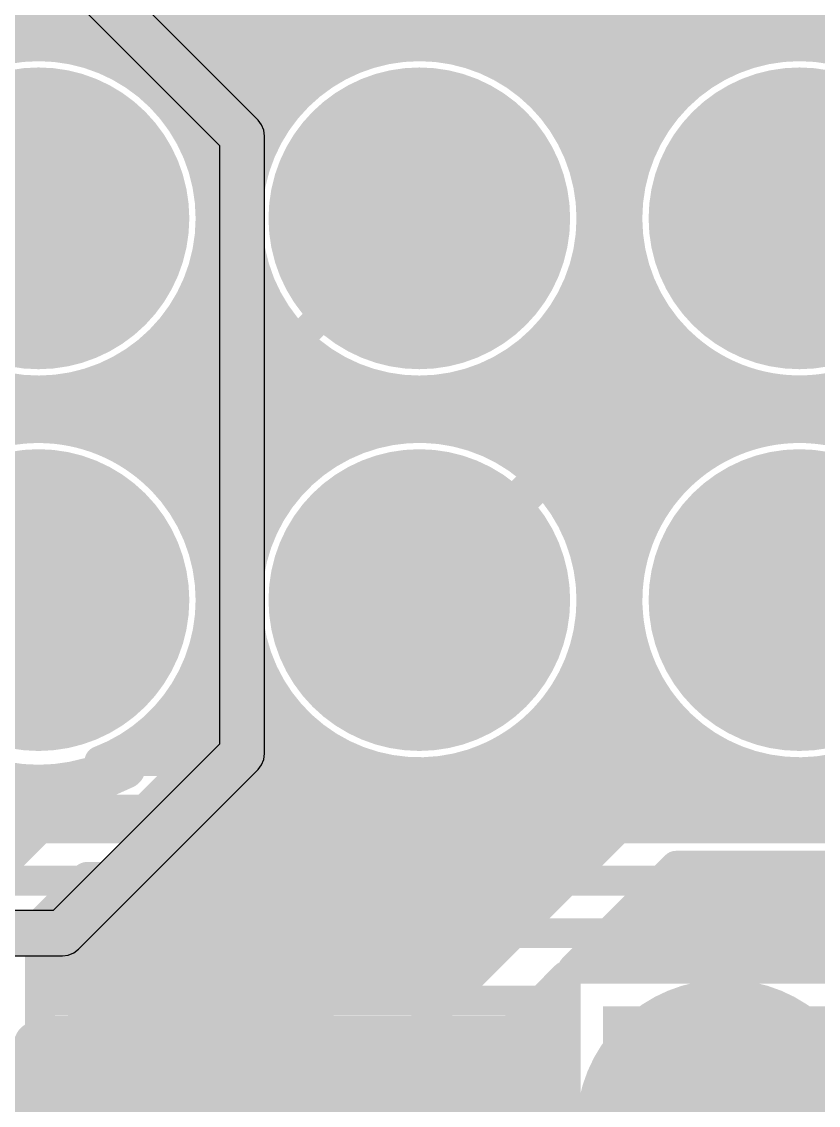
# Model space of a CAD drawing. Header units: millimetres. Extents: x 0.11 to 5.67, y 0.55 to 4.24.
# Drawn here: x 2.7757 to 2.9853, y 2.7903 to 3.0754 of the extents above; entities that cross this region are included whole.
import ezdxf

# ---------------------------------------------------------------- set-up
doc = ezdxf.new("R2010")
doc.units = ezdxf.units.MM
doc.header["$MEASUREMENT"] = 0
for name, color, linetype in [('BottomLayer', 5, 'Continuous'), ('BottomSolder', 6, 'Continuous'), ('InternalPlane1', 76, 'Continuous'), ('InternalPlane2', 16, 'Continuous'), ('MultiLayer', 9, 'Continuous'), ('PadHoleLayer', 156, 'Continuous'), ('TopLayer', 1, 'Continuous'), ('TopOverlay', 2, 'Continuous'), ('TopSolder', 216, 'Continuous')]:
    doc.layers.add(name, color=color, linetype=linetype)

# ---------------------------------------------------------------- blocks, each defined once
blk = doc.blocks.new('NANOPINEO_CORE_1')
at = {"layer": 'BottomLayer', "const_width": 0.0315}
for points in [[(0.17126, -0.58169, 1), (0.20276, -0.58169, 1)], [(0.27126, -0.58169, 1), (0.30276, -0.58169, 1)], [(0.37146, -0.58169, 1), (0.40295, -0.58169, 1)], [(0.17126, -0.68209, 1), (0.20276, -0.68209, 1)], [(0.27126, -0.68209, 1), (0.30276, -0.68209, 1)], [(0.37146, -0.68209, 1), (0.40295, -0.68209, 1)]]:
    blk.add_lwpolyline(points, format="xyb", close=True, dxfattribs=at)
at = {"layer": 'BottomSolder', "const_width": 0.03346}
for points in [[(0.17028, -0.58169, 1), (0.20374, -0.58169, 1)], [(0.27028, -0.58169, 1), (0.30374, -0.58169, 1)], [(0.37047, -0.58169, 1), (0.40394, -0.58169, 1)], [(0.17028, -0.68209, 1), (0.20374, -0.68209, 1)], [(0.27028, -0.68209, 1), (0.30374, -0.68209, 1)], [(0.37047, -0.68209, 1), (0.40394, -0.68209, 1)]]:
    blk.add_lwpolyline(points, format="xyb", close=True, dxfattribs=at)
at = {"layer": 'InternalPlane1', "const_width": 0.03968}
for points in [[(0.16717, -0.58169, 1), (0.20685, -0.58169, 1)], [(0.26717, -0.58169, 1), (0.30685, -0.58169, 1)], [(0.36736, -0.58169, 1), (0.40705, -0.58169, 1)], [(0.16717, -0.68209, 1), (0.20685, -0.68209, 1)], [(0.26717, -0.68209, 1), (0.30685, -0.68209, 1)], [(0.36736, -0.68209, 1), (0.40705, -0.68209, 1)]]:
    blk.add_lwpolyline(points, format="xyb", close=True, dxfattribs=at)
at = {"layer": 'InternalPlane2', "const_width": 0.01181}
for points in [[(0.36486, -0.53784, -0.240079), (0.40955, -0.53784)], [(0.34336, -0.60403, -0.240079), (0.34336, -0.55935)], [(0.40955, -0.62554, -0.240079), (0.36486, -0.62554)]]:
    blk.add_lwpolyline(points, format="xyb", dxfattribs=at)
at = {"layer": 'InternalPlane2'}
for points, const_width in [([(0.36191, -0.53784, 1), (0.36782, -0.53784, 1)], 0.00591), ([(0.16717, -0.58169, 1), (0.20685, -0.58169, 1)], 0.03968), ([(0.26717, -0.58169, 1), (0.30685, -0.58169, 1)], 0.03968), ([(0.3404, -0.55935, 1), (0.34631, -0.55935, 1)], 0.00591), ([(0.3404, -0.60403, 1), (0.34631, -0.60403, 1)], 0.00591), ([(0.36191, -0.62554, 1), (0.36782, -0.62554, 1)], 0.00591), ([(0.16717, -0.68209, 1), (0.20685, -0.68209, 1)], 0.03968), ([(0.26717, -0.68209, 1), (0.30685, -0.68209, 1)], 0.03968), ([(0.36736, -0.68209, 1), (0.40705, -0.68209, 1)], 0.03968)]:
    blk.add_lwpolyline(points, format="xyb", close=True, dxfattribs=dict(at, const_width=const_width))
at = {"layer": 'MultiLayer', "const_width": 0.0315}
for points in [[(0.17126, -0.58169, 1), (0.20276, -0.58169, 1)], [(0.27126, -0.58169, 1), (0.30276, -0.58169, 1)], [(0.37146, -0.58169, 1), (0.40295, -0.58169, 1)], [(0.17126, -0.68209, 1), (0.20276, -0.68209, 1)], [(0.27126, -0.68209, 1), (0.30276, -0.68209, 1)], [(0.37146, -0.68209, 1), (0.40295, -0.68209, 1)]]:
    blk.add_lwpolyline(points, format="xyb", close=True, dxfattribs=at)
at = {"layer": 'PadHoleLayer', "const_width": 0.01969}
for points in [[(0.17717, -0.58169, 1), (0.19685, -0.58169, 1)], [(0.27717, -0.58169, 1), (0.29685, -0.58169, 1)], [(0.37736, -0.58169, 1), (0.39705, -0.58169, 1)], [(0.17717, -0.68209, 1), (0.19685, -0.68209, 1)], [(0.27717, -0.68209, 1), (0.29685, -0.68209, 1)], [(0.37736, -0.68209, 1), (0.39705, -0.68209, 1)]]:
    blk.add_lwpolyline(points, format="xyb", close=True, dxfattribs=at)
at = {"layer": 'TopLayer', "const_width": 0.0315}
for points in [[(0.17126, -0.58169, 1), (0.20276, -0.58169, 1)], [(0.27126, -0.58169, 1), (0.30276, -0.58169, 1)], [(0.37146, -0.58169, 1), (0.40295, -0.58169, 1)], [(0.17126, -0.68209, 1), (0.20276, -0.68209, 1)], [(0.27126, -0.68209, 1), (0.30276, -0.68209, 1)], [(0.37146, -0.68209, 1), (0.40295, -0.68209, 1)]]:
    blk.add_lwpolyline(points, format="xyb", close=True, dxfattribs=at)
at = {"layer": 'TopOverlay', "const_width": 0.00787}
for points in [[(0.51181, -0.52559), (-0.43799, -0.52559)], [(0.77854, -0.7372), (-0.69882, -0.7372)]]:
    blk.add_lwpolyline(points, dxfattribs=at)
at = {"layer": 'TopSolder', "const_width": 0.03346}
for points in [[(0.17028, -0.58169, 1), (0.20374, -0.58169, 1)], [(0.27028, -0.58169, 1), (0.30374, -0.58169, 1)], [(0.37047, -0.58169, 1), (0.40394, -0.58169, 1)], [(0.17028, -0.68209, 1), (0.20374, -0.68209, 1)], [(0.27028, -0.68209, 1), (0.30374, -0.68209, 1)], [(0.37047, -0.68209, 1), (0.40394, -0.68209, 1)]]:
    blk.add_lwpolyline(points, format="xyb", close=True, dxfattribs=at)
blk = doc.blocks.new('CC8X11_5_L_229')
at = {"layer": 'BottomLayer', "const_width": 0.03}
blk.add_lwpolyline([(0.1228, 0, 1), (0.1528, 0, 1)], format="xyb", close=True, dxfattribs=at)
at = {"layer": 'BottomLayer'}
blk.add_solid([(-0.03, -0.03), (0.03, -0.03), (-0.03, 0.03), (0.03, 0.03)], dxfattribs=at)
at = {"layer": 'BottomSolder', "const_width": 0.03197}
blk.add_lwpolyline([(0.12181, 0, 1), (0.15378, 0, 1)], format="xyb", close=True, dxfattribs=at)
at = {"layer": 'BottomSolder'}
blk.add_solid([(-0.03197, -0.03197), (0.03197, -0.03197), (-0.03197, 0.03197), (0.03197, 0.03197)], dxfattribs=at)
at = {"layer": 'InternalPlane1'}
for points, const_width in [([(-0.0195, 0, 1), (0.0195, 0, 1)], 0.039), ([(0.0916, -0.02203, 1), (0.09751, -0.02203, 1)], 0.00591), ([(0.17808, -0.02203, 1), (0.18399, -0.02203, 1)], 0.00591), ([(0.11281, -0.04324, 1), (0.11872, -0.04324, 1)], 0.00591), ([(0.15687, -0.04324, 1), (0.16278, -0.04324, 1)], 0.00591)]:
    blk.add_lwpolyline(points, format="xyb", close=True, dxfattribs=dict(at, const_width=const_width))
at = {"layer": 'InternalPlane1', "const_width": 0.01181}
for points in [[(0.09456, -0.02203, -0.240079), (0.09456, 0.02203)], [(0.18103, 0.02203, -0.240079), (0.18103, -0.02203)], [(0.15983, -0.04324, -0.240079), (0.11576, -0.04324)]]:
    blk.add_lwpolyline(points, format="xyb", dxfattribs=at)
at = {"layer": 'InternalPlane2', "const_width": 0.039}
for points in [[(-0.0195, 0, 1), (0.0195, 0, 1)], [(0.1183, 0, 1), (0.1573, 0, 1)]]:
    blk.add_lwpolyline(points, format="xyb", close=True, dxfattribs=at)
at = {"layer": 'MultiLayer', "const_width": 0.03}
blk.add_lwpolyline([(0.1228, 0, 1), (0.1528, 0, 1)], format="xyb", close=True, dxfattribs=at)
at = {"layer": 'MultiLayer'}
blk.add_solid([(-0.03, -0.03), (0.03, -0.03), (-0.03, 0.03), (0.03, 0.03)], dxfattribs=at)
at = {"layer": 'PadHoleLayer', "const_width": 0.019}
for points in [[(-0.0095, 0, 1), (0.0095, 0, 1)], [(0.1283, 0, 1), (0.1473, 0, 1)]]:
    blk.add_lwpolyline(points, format="xyb", close=True, dxfattribs=at)
at = {"layer": 'TopLayer', "const_width": 0.03}
blk.add_lwpolyline([(0.1228, 0, 1), (0.1528, 0, 1)], format="xyb", close=True, dxfattribs=at)
at = {"layer": 'TopLayer'}
blk.add_solid([(-0.03, -0.03), (0.03, -0.03), (-0.03, 0.03), (0.03, 0.03)], dxfattribs=at)
at = {"layer": 'TopSolder', "const_width": 0.03197}
blk.add_lwpolyline([(0.12181, 0, 1), (0.15378, 0, 1)], format="xyb", close=True, dxfattribs=at)
at = {"layer": 'TopSolder'}
blk.add_solid([(-0.03197, -0.03197), (0.03197, -0.03197), (-0.03197, 0.03197), (0.03197, 0.03197)], dxfattribs=at)

msp = doc.modelspace()

# ---------------------------------------------------------------- linework, layer by layer
at = {"layer": 'BottomLayer', "const_width": 0.00787}
for points in [[(2.50984, 3.07775), (4.4252, 3.07775)], [(2.50984, 3.06987), (4.4252, 3.06987)], [(2.80414, 3.062), (2.85629, 3.062)], [(2.90434, 3.062), (2.95629, 3.062)], [(2.81358, 3.05413), (2.84686, 3.05413)], [(2.91377, 3.05413), (2.94686, 3.05413)], [(2.81933, 3.04625), (2.8411, 3.04625)], [(2.91953, 3.04625), (2.9411, 3.04625)], [(2.82292, 3.03838), (2.83751, 3.03838)], [(2.92312, 3.03838), (2.93751, 3.03838)], [(2.82487, 3.0305), (2.83557, 3.0305)], [(2.92506, 3.0305), (2.93557, 3.0305)], [(2.82538, 3.02263), (2.83505, 3.02263)], [(2.92558, 3.02263), (2.93505, 3.02263)], [(2.82452, 3.01476), (2.83592, 3.01476)], [(2.92471, 3.01476), (2.93592, 3.01476)], [(2.82219, 3.00688), (2.83825, 3.00688)], [(2.92238, 3.00688), (2.93825, 3.00688)], [(2.81812, 2.99901), (2.84231, 2.99901)], [(2.91832, 2.99901), (2.94231, 2.99901)], [(2.81165, 2.99113), (2.84878, 2.99113)], [(2.91185, 2.99113), (2.94878, 2.99113)], [(2.80063, 2.98326), (2.8598, 2.98326)], [(2.90083, 2.98326), (2.9598, 2.98326)], [(2.58549, 2.97539), (4.60236, 2.97539)], [(2.78954, 2.96751), (2.87089, 2.96751)], [(2.88974, 2.96751), (2.97089, 2.96751)], [(2.80703, 2.95964), (2.8534, 2.95964)], [(2.90723, 2.95964), (2.9534, 2.95964)], [(2.81527, 2.95176), (2.84516, 2.95176)], [(2.91547, 2.95176), (2.94516, 2.95176)], [(2.8204, 2.94389), (2.84003, 2.94389)], [(2.9206, 2.94389), (2.94003, 2.94389)], [(2.82355, 2.93602), (2.83688, 2.93602)], [(2.92375, 2.93602), (2.93688, 2.93602)], [(2.82513, 2.92814), (2.83531, 2.92814)], [(2.92532, 2.92814), (2.93531, 2.92814)], [(2.8253, 2.92027), (2.83514, 2.92027)], [(2.92549, 2.92027), (2.93514, 2.92027)], [(2.82408, 2.91239), (2.83635, 2.91239)], [(2.92428, 2.91239), (2.93635, 2.91239)], [(2.82135, 2.90452), (2.83909, 2.90452)], [(2.92154, 2.90452), (2.93909, 2.90452)], [(2.81677, 2.89665), (2.84366, 2.89665)], [(2.91697, 2.89665), (2.94366, 2.89665)], [(2.80949, 2.88877), (2.85094, 2.88877)], [(2.90969, 2.88877), (2.95094, 2.88877)], [(2.7962, 2.88091), (2.86423, 2.88091)], [(2.8964, 2.88091), (2.96423, 2.88091)], [(2.67263, 2.86319), (3.70276, 2.86319)], [(2.66693, 2.84941), (3.65846, 2.84941)], [(2.66122, 2.83563), (3.61909, 2.83563)], [(2.8479, 2.81791), (2.91685, 2.81791)], [(2.84791, 2.81791), (2.91685, 2.81791)], [(2.91685, 2.75591), (2.91685, 2.81791)], [(2.8559, 2.81003), (2.91685, 2.81003)], [(2.86071, 2.80216), (2.91685, 2.80216)], [(2.86347, 2.79428), (2.91685, 2.79428)], [(2.8646, 2.78641), (2.91685, 2.78641)]]:
    msp.add_lwpolyline(points, dxfattribs=at)
at = {"layer": 'BottomLayer'}
for points, const_width in [([(2.82539, 3.02362, 1), (2.73484, 3.02362, 1)], 0.00787), ([(2.92559, 3.02362, 1), (2.83504, 3.02362, 1)], 0.00787), ([(3.02559, 3.02362, 1), (2.93504, 3.02362, 1)], 0.00787), ([(2.80217, 3.062, 1), (2.80611, 3.062, 1)], 0.00394), ([(2.85433, 3.062, 1), (2.85826, 3.062, 1)], 0.00394), ([(2.90237, 3.062, 1), (2.9063, 3.062, 1)], 0.00394), ([(2.95433, 3.062, 1), (2.95826, 3.062, 1)], 0.00394), ([(2.81161, 3.05413, 1), (2.81554, 3.05413, 1)], 0.00394), ([(2.84489, 3.05413, 1), (2.84883, 3.05413, 1)], 0.00394), ([(2.9118, 3.05413, 1), (2.91574, 3.05413, 1)], 0.00394), ([(2.94489, 3.05413, 1), (2.94883, 3.05413, 1)], 0.00394), ([(2.81736, 3.04625, 1), (2.8213, 3.04625, 1)], 0.00394), ([(2.83913, 3.04625, 1), (2.84307, 3.04625, 1)], 0.00394), ([(2.91756, 3.04625, 1), (2.9215, 3.04625, 1)], 0.00394), ([(2.93913, 3.04625, 1), (2.94307, 3.04625, 1)], 0.00394), ([(2.82095, 3.03838, 1), (2.82489, 3.03838, 1)], 0.00394), ([(2.83554, 3.03838, 1), (2.83948, 3.03838, 1)], 0.00394), ([(2.92115, 3.03838, 1), (2.92509, 3.03838, 1)], 0.00394), ([(2.93554, 3.03838, 1), (2.93948, 3.03838, 1)], 0.00394), ([(2.8229, 3.0305, 1), (2.82684, 3.0305, 1)], 0.00394), ([(2.8336, 3.0305, 1), (2.83753, 3.0305, 1)], 0.00394), ([(2.9231, 3.0305, 1), (2.92703, 3.0305, 1)], 0.00394), ([(2.9336, 3.0305, 1), (2.93753, 3.0305, 1)], 0.00394), ([(2.82343, 3.02362, 1), (2.82736, 3.02362, 1)], 0.00394), ([(2.83307, 3.02362, 1), (2.83701, 3.02362, 1)], 0.00394), ([(2.92362, 3.02362, 1), (2.92756, 3.02362, 1)], 0.00394), ([(2.93307, 3.02362, 1), (2.93701, 3.02362, 1)], 0.00394), ([(2.82341, 3.02263, 1), (2.82735, 3.02263, 1)], 0.00394), ([(2.83308, 3.02263, 1), (2.83702, 3.02263, 1)], 0.00394), ([(2.92361, 3.02263, 1), (2.92755, 3.02263, 1)], 0.00394), ([(2.93308, 3.02263, 1), (2.93702, 3.02263, 1)], 0.00394), ([(2.82255, 3.01476, 1), (2.82649, 3.01476, 1)], 0.00394), ([(2.83395, 3.01476, 1), (2.83788, 3.01476, 1)], 0.00394), ([(2.92275, 3.01476, 1), (2.92668, 3.01476, 1)], 0.00394), ([(2.93395, 3.01476, 1), (2.93788, 3.01476, 1)], 0.00394), ([(2.82022, 3.00688, 1), (2.82415, 3.00688, 1)], 0.00394), ([(2.83628, 3.00688, 1), (2.84022, 3.00688, 1)], 0.00394), ([(2.92041, 3.00688, 1), (2.92435, 3.00688, 1)], 0.00394), ([(2.93628, 3.00688, 1), (2.94022, 3.00688, 1)], 0.00394), ([(2.81615, 2.99901, 1), (2.82009, 2.99901, 1)], 0.00394), ([(2.84035, 2.99901, 1), (2.84428, 2.99901, 1)], 0.00394), ([(2.91635, 2.99901, 1), (2.92028, 2.99901, 1)], 0.00394), ([(2.94035, 2.99901, 1), (2.94428, 2.99901, 1)], 0.00394), ([(2.80968, 2.99113, 1), (2.81362, 2.99113, 1)], 0.00394), ([(2.84681, 2.99113, 1), (2.85075, 2.99113, 1)], 0.00394), ([(2.90988, 2.99113, 1), (2.91382, 2.99113, 1)], 0.00394), ([(2.94681, 2.99113, 1), (2.95075, 2.99113, 1)], 0.00394), ([(2.79866, 2.98326, 1), (2.8026, 2.98326, 1)], 0.00394), ([(2.85783, 2.98326, 1), (2.86177, 2.98326, 1)], 0.00394), ([(2.89886, 2.98326, 1), (2.9028, 2.98326, 1)], 0.00394), ([(2.95783, 2.98326, 1), (2.96177, 2.98326, 1)], 0.00394), ([(2.78757, 2.96751, 1), (2.79151, 2.96751, 1)], 0.00394), ([(2.86892, 2.96751, 1), (2.87286, 2.96751, 1)], 0.00394), ([(2.88777, 2.96751, 1), (2.89171, 2.96751, 1)], 0.00394), ([(2.96892, 2.96751, 1), (2.97286, 2.96751, 1)], 0.00394), ([(2.80506, 2.95964, 1), (2.809, 2.95964, 1)], 0.00394), ([(2.85144, 2.95964, 1), (2.85537, 2.95964, 1)], 0.00394), ([(2.90526, 2.95964, 1), (2.90919, 2.95964, 1)], 0.00394), ([(2.95144, 2.95964, 1), (2.95537, 2.95964, 1)], 0.00394), ([(2.8133, 2.95176, 1), (2.81724, 2.95176, 1)], 0.00394), ([(2.8432, 2.95176, 1), (2.84713, 2.95176, 1)], 0.00394), ([(2.9135, 2.95176, 1), (2.91743, 2.95176, 1)], 0.00394), ([(2.9432, 2.95176, 1), (2.94713, 2.95176, 1)], 0.00394), ([(2.81844, 2.94389, 1), (2.82237, 2.94389, 1)], 0.00394), ([(2.83806, 2.94389, 1), (2.842, 2.94389, 1)], 0.00394), ([(2.91863, 2.94389, 1), (2.92257, 2.94389, 1)], 0.00394), ([(2.93806, 2.94389, 1), (2.942, 2.94389, 1)], 0.00394), ([(2.82158, 2.93602, 1), (2.82552, 2.93602, 1)], 0.00394), ([(2.83491, 2.93602, 1), (2.83885, 2.93602, 1)], 0.00394), ([(2.92178, 2.93602, 1), (2.92572, 2.93602, 1)], 0.00394), ([(2.93491, 2.93602, 1), (2.93885, 2.93602, 1)], 0.00394), ([(2.82316, 2.92814, 1), (2.82709, 2.92814, 1)], 0.00394), ([(2.83334, 2.92814, 1), (2.83728, 2.92814, 1)], 0.00394), ([(2.92335, 2.92814, 1), (2.92729, 2.92814, 1)], 0.00394), ([(2.93334, 2.92814, 1), (2.93728, 2.92814, 1)], 0.00394), ([(2.82343, 2.92323, 1), (2.82736, 2.92323, 1)], 0.00394), ([(2.82343, 2.92323, 1), (2.82736, 2.92323, 1)], 0.00394), ([(2.92362, 2.92323, 1), (2.92756, 2.92323, 1)], 0.00394), ([(2.92362, 2.92323, 1), (2.92756, 2.92323, 1)], 0.00394), ([(2.82333, 2.92027, 1), (2.82727, 2.92027, 1)], 0.00394), ([(2.83317, 2.92027, 1), (2.8371, 2.92027, 1)], 0.00394), ([(2.92353, 2.92027, 1), (2.92746, 2.92027, 1)], 0.00394), ([(2.93317, 2.92027, 1), (2.9371, 2.92027, 1)], 0.00394), ([(2.82211, 2.91239, 1), (2.82605, 2.91239, 1)], 0.00394), ([(2.83439, 2.91239, 1), (2.83832, 2.91239, 1)], 0.00394), ([(2.92231, 2.91239, 1), (2.92624, 2.91239, 1)], 0.00394), ([(2.93439, 2.91239, 1), (2.93832, 2.91239, 1)], 0.00394), ([(2.81938, 2.90452, 1), (2.82332, 2.90452, 1)], 0.00394), ([(2.83712, 2.90452, 1), (2.84105, 2.90452, 1)], 0.00394), ([(2.91958, 2.90452, 1), (2.92351, 2.90452, 1)], 0.00394), ([(2.93712, 2.90452, 1), (2.94105, 2.90452, 1)], 0.00394), ([(2.8148, 2.89665, 1), (2.81874, 2.89665, 1)], 0.00394), ([(2.8417, 2.89665, 1), (2.84563, 2.89665, 1)], 0.00394), ([(2.915, 2.89665, 1), (2.91893, 2.89665, 1)], 0.00394), ([(2.9417, 2.89665, 1), (2.94563, 2.89665, 1)], 0.00394), ([(2.80752, 2.88877, 1), (2.81146, 2.88877, 1)], 0.00394), ([(2.84898, 2.88877, 1), (2.85291, 2.88877, 1)], 0.00394), ([(2.90772, 2.88877, 1), (2.91165, 2.88877, 1)], 0.00394), ([(2.94898, 2.88877, 1), (2.95291, 2.88877, 1)], 0.00394), ([(2.79423, 2.88091, 1), (2.79817, 2.88091, 1)], 0.00394), ([(2.79423, 2.88091, 1), (2.79817, 2.88091, 1)], 0.00394), ([(2.86226, 2.88091, 1), (2.8662, 2.88091, 1)], 0.00394), ([(2.86226, 2.88091, 1), (2.8662, 2.88091, 1)], 0.00394), ([(2.89443, 2.88091, 1), (2.89837, 2.88091, 1)], 0.00394), ([(2.89443, 2.88091, 1), (2.89837, 2.88091, 1)], 0.00394), ([(2.96226, 2.88091, 1), (2.9662, 2.88091, 1)], 0.00394), ([(2.96226, 2.88091, 1), (2.9662, 2.88091, 1)], 0.00394), ([(2.84593, 2.81791, 1), (2.84987, 2.81791, 1)], 0.00394), ([(2.84593, 2.81791, 1), (2.84987, 2.81791, 1)], 0.00394), ([(2.84594, 2.81791, 1), (2.84988, 2.81791, 1)], 0.00394), ([(2.91488, 2.81791, 1), (2.91882, 2.81791, 1)], 0.00394), ([(2.91488, 2.81791, 1), (2.91882, 2.81791, 1)], 0.00394), ([(2.91488, 2.81791, 1), (2.91882, 2.81791, 1)], 0.00394), ([(2.85394, 2.81003, 1), (2.85787, 2.81003, 1)], 0.00394), ([(2.91488, 2.81003, 1), (2.91882, 2.81003, 1)], 0.00394), ([(2.85874, 2.80216, 1), (2.86268, 2.80216, 1)], 0.00394), ([(2.91488, 2.80216, 1), (2.91882, 2.80216, 1)], 0.00394), ([(2.8615, 2.79428, 1), (2.86544, 2.79428, 1)], 0.00394), ([(2.91488, 2.79428, 1), (2.91882, 2.79428, 1)], 0.00394)]:
    msp.add_lwpolyline(points, format="xyb", close=True, dxfattribs=dict(at, const_width=const_width))
at = {"layer": 'BottomLayer', "const_width": 0.00787}
for points in [[(2.76404, 2.88091, -1.904576), (2.82539, 2.92323)], [(2.86423, 2.88091, -1.904576), (2.92559, 2.92323)], [(2.96423, 2.88091, -1.904576), (3.02559, 2.92323)], [(2.82539, 2.92323, -0.311431), (2.7962, 2.88091)], [(2.92559, 2.92323, -0.311431), (2.8964, 2.88091)], [(2.8479, 2.81791, -0.236235), (2.86465, 2.78445)]]:
    msp.add_lwpolyline(points, format="xyb", dxfattribs=at)
at = {"layer": 'InternalPlane2'}
for p, q in [((2.83787, 3.04949), (2.79949, 3.08787)), ((2.79281, 3.0777), (2.8277, 3.04281)), ((2.83882, 3.04825), (2.83787, 3.04949)), ((2.83941, 3.04682), (2.83882, 3.04825)), ((2.83962, 3.04528), (2.83941, 3.04682)), ((2.83962, 2.88287), (2.83962, 3.04528)), ((2.8277, 3.04281), (2.8277, 2.88534)), ((2.8277, 2.88534), (2.78395, 2.84159)), ((2.83941, 2.88133), (2.83962, 2.88287)), ((2.79063, 2.83142), (2.83787, 2.87866)), ((2.83787, 2.87866), (2.83882, 2.8799)), ((2.83787, 2.87866), (2.83787, 2.87866)), ((2.83882, 2.8799), (2.83941, 2.88133)), ((2.78395, 2.84159), (2.62402, 2.84159)), ((2.78796, 2.82988), (2.7894, 2.83047)), ((2.7894, 2.83047), (2.79063, 2.83142)), ((2.62648, 2.82967), (2.78642, 2.82967)), ((2.78642, 2.82967), (2.78796, 2.82988))]:
    msp.add_line(p, q, dxfattribs=at)
at = {"layer": 'InternalPlane2', "const_width": 0.01181}
for points in [[(2.79528, 3.08366), (2.83366, 3.04528)], [(2.83366, 2.88287), (2.83366, 3.04528)], [(2.78642, 2.83563), (2.83366, 2.88287)], [(2.62402, 2.83563), (2.78642, 2.83563)]]:
    msp.add_lwpolyline(points, dxfattribs=at)
at = {"layer": 'InternalPlane2', "const_width": 0.00591}
for points in [[(2.83071, 3.04528, 1), (2.83661, 3.04528, 1)], [(2.83071, 3.04528, 1), (2.83661, 3.04528, 1)], [(2.83071, 2.88287, 1), (2.83661, 2.88287, 1)], [(2.83071, 2.88287, 1), (2.83661, 2.88287, 1)], [(2.78346, 2.83563, 1), (2.78937, 2.83563, 1)], [(2.78346, 2.83563, 1), (2.78937, 2.83563, 1)]]:
    msp.add_lwpolyline(points, format="xyb", close=True, dxfattribs=at)
at = {"layer": 'TopLayer'}
for points, const_width in [([(2.91788, 3.07129), (2.94783, 3.10125)], 0.00787), ([(2.9311, 3.05807), (2.96654, 3.0935)], 0.00984), ([(2.59394, 3.07775), (2.92433, 3.07775)], 0.00787), ([(2.58607, 3.06987), (2.9166, 3.06987)], 0.00787), ([(2.80414, 3.062), (2.85629, 3.062)], 0.00787), ([(2.90434, 3.062), (2.91282, 3.062)], 0.00787), ([(2.9311, 2.97402), (2.9311, 3.05807)], 0.00984), ([(2.81358, 3.05413), (2.84686, 3.05413)], 0.00787), ([(2.81933, 3.04625), (2.8411, 3.04625)], 0.00787), ([(2.82292, 3.03838), (2.83751, 3.03838)], 0.00787), ([(2.82487, 3.0305), (2.83557, 3.0305)], 0.00787), ([(2.73032, 2.97382), (2.78012, 3.02362)], 0.00787), ([(2.78012, 3.00945), (2.78012, 3.02362)], 0.00787), ([(2.82874, 2.97205), (2.88031, 3.02362)], 0.00787), ([(2.82538, 3.02263), (2.83505, 3.02263)], 0.00787), ([(2.82452, 3.01476), (2.83592, 3.01476)], 0.00787), ([(2.81621, 2.98457), (2.83833, 3.00669)], 0.00787), ([(2.82219, 3.00688), (2.83825, 3.00688)], 0.00787), ([(2.81812, 2.99901), (2.83065, 2.99901)], 0.00787), ([(2.81165, 2.99113), (2.82277, 2.99113)], 0.00787), ([(2.9498, 2.97402), (2.9498, 2.99017)], 0.00787), ([(2.80063, 2.98326), (2.81502, 2.98326)], 0.00787), ([(2.9498, 2.98326), (2.9598, 2.98326)], 0.00787), ([(2.75694, 2.97539), (2.81134, 2.97539)], 0.00787), ([(2.88031, 2.92323), (2.9311, 2.97402)], 0.00984), ([(2.9498, 2.97539), (3.00603, 2.97539)], 0.00787), ([(2.81102, 2.95631), (2.81102, 2.97205)], 0.00787), ([(2.82874, 2.88878), (2.82874, 2.97205)], 0.00787), ([(2.98032, 2.92323), (3.02559, 2.9685)], 0.00984), ([(2.78954, 2.96751), (2.81102, 2.96751)], 0.00787), ([(2.94864, 2.96751), (2.97089, 2.96751)], 0.00787), ([(2.92269, 2.93916), (2.94433, 2.96079)], 0.00787), ([(2.80703, 2.95964), (2.81102, 2.95964)], 0.00787), ([(2.94317, 2.95964), (2.9534, 2.95964)], 0.00787), ([(2.9353, 2.95176), (2.94516, 2.95176)], 0.00787), ([(2.92742, 2.94389), (2.94003, 2.94389)], 0.00787), ([(2.92375, 2.93602), (2.93688, 2.93602)], 0.00787), ([(2.92532, 2.92814), (2.93531, 2.92814)], 0.00787), ([(2.92549, 2.92027), (2.93514, 2.92027)], 0.00787), ([(2.92428, 2.91239), (2.93635, 2.91239)], 0.00787), ([(2.92154, 2.90452), (2.93909, 2.90452)], 0.00787), ([(2.91697, 2.89665), (2.94366, 2.89665)], 0.00787), ([(2.84646, 2.88878), (2.84646, 2.89317)], 0.00787), ([(2.80807, 2.86811), (2.82874, 2.88878)], 0.00787), ([(2.84646, 2.88877), (2.85094, 2.88877)], 0.00787), ([(2.90969, 2.88877), (2.95094, 2.88877)], 0.00787), ([(2.84461, 2.8809), (2.86425, 2.8809)], 0.00787), ([(2.89638, 2.8809), (2.96425, 2.8809)], 0.00787), ([(2.8206, 2.85558), (2.84127, 2.87625)], 0.00787), ([(2.83804, 2.87302), (3.37711, 2.87302)], 0.00787), ([(2.94783, 2.87106), (3.13878, 2.87106)], 0.00787), ([(2.7628, 2.84547), (2.78543, 2.86811)], 0.00787), ([(2.78543, 2.86811), (2.80807, 2.86811)], 0.00787), ([(2.83017, 2.86515), (2.93458, 2.86515)], 0.00787), ([(2.90822, 2.83879), (2.93531, 2.86587)], 0.00787), ([(2.82229, 2.85728), (2.92671, 2.85728)], 0.00787), ([(2.92075, 2.82626), (2.94783, 2.85335)], 0.00787), ([(2.94783, 2.85335), (3.13878, 2.85335)], 0.00787), ([(2.78051, 2.83813), (2.79277, 2.85039)], 0.00787), ([(2.79178, 2.8494), (2.91884, 2.8494)], 0.00787), ([(2.79277, 2.85039), (2.80807, 2.85039)], 0.00787), ([(2.94389, 2.8494), (3.14272, 2.8494)], 0.00787), ([(2.78391, 2.84153), (2.91096, 2.84153)], 0.00787), ([(2.93602, 2.84153), (3.1506, 2.84153)], 0.00787), ([(2.78051, 2.64986), (2.78051, 2.83813)], 0.00787), ([(2.88314, 2.81371), (2.90629, 2.83686)], 0.00787), ([(2.78051, 2.83365), (2.90309, 2.83365)], 0.00787), ([(2.92814, 2.83365), (3.08957, 2.83365)], 0.00787), ([(2.92075, 2.82626), (3.00244, 2.82626)], 0.00787), ([(2.78051, 2.82578), (2.81652, 2.82578)], 0.00787), ([(2.82915, 2.82578), (2.89521, 2.82578)], 0.00787), ([(2.89567, 2.80118), (2.91882, 2.82433)], 0.00787), ([(2.91882, 2.74264), (2.91882, 2.82433)], 0.00787), ([(2.82283, 2.78445), (2.82283, 2.82232)], 0.00787), ([(2.96063, 2.78445), (2.96063, 2.82232)], 0.00787), ([(2.78051, 2.81791), (2.79776, 2.81791)], 0.00787), ([(2.84791, 2.81791), (2.88734, 2.81791)], 0.00787), ([(2.91239, 2.81791), (2.91882, 2.81791)], 0.00787), ([(2.78051, 2.81003), (2.78976, 2.81003)], 0.00787), ([(2.8559, 2.81003), (2.88032, 2.81003)], 0.00787), ([(2.90452, 2.81003), (2.91882, 2.81003)], 0.00787), ([(2.78051, 2.80216), (2.78496, 2.80216)], 0.00787), ([(2.86071, 2.80216), (2.87798, 2.80216)], 0.00787), ([(2.87795, 2.73524), (2.87795, 2.80118)], 0.00787), ([(2.89567, 2.73524), (2.89567, 2.80118)], 0.00787), ([(2.89665, 2.80216), (2.91882, 2.80216)], 0.00787), ([(2.86347, 2.79428), (2.87795, 2.79428)], 0.00787), ([(2.89567, 2.79428), (2.91882, 2.79428)], 0.00787), ([(2.8646, 2.78641), (2.87795, 2.78641)], 0.00787), ([(2.89567, 2.78641), (2.91882, 2.78641)], 0.00787)]:
    msp.add_lwpolyline(points, dxfattribs=dict(at, const_width=const_width))
for points, const_width in [([(2.92236, 3.07775, 1), (2.9263, 3.07775, 1)], 0.00394), ([(2.91591, 3.07129, 1), (2.91985, 3.07129, 1)], 0.00394), ([(2.91591, 3.07129, 1), (2.91985, 3.07129, 1)], 0.00394), ([(2.91591, 3.07129, 1), (2.91985, 3.07129, 1)], 0.00394), ([(2.91463, 3.06987, 1), (2.91857, 3.06987, 1)], 0.00394), ([(2.80217, 3.062, 1), (2.80611, 3.062, 1)], 0.00394), ([(2.85433, 3.062, 1), (2.85826, 3.062, 1)], 0.00394), ([(2.90237, 3.062, 1), (2.9063, 3.062, 1)], 0.00394), ([(2.91085, 3.062, 1), (2.91479, 3.062, 1)], 0.00394), ([(2.91043, 3.05807, 1), (2.91437, 3.05807, 1)], 0.00394), ([(2.91043, 3.05807, 1), (2.91437, 3.05807, 1)], 0.00394), ([(2.92864, 3.05807, 1), (2.93356, 3.05807, 1)], 0.00492), ([(2.92864, 3.05807, 1), (2.93356, 3.05807, 1)], 0.00492), ([(2.91043, 3.05556, 1), (2.91437, 3.05556, 1)], 0.00394), ([(2.81161, 3.05413, 1), (2.81554, 3.05413, 1)], 0.00394), ([(2.84489, 3.05413, 1), (2.84883, 3.05413, 1)], 0.00394), ([(2.81736, 3.04625, 1), (2.8213, 3.04625, 1)], 0.00394), ([(2.83913, 3.04625, 1), (2.84307, 3.04625, 1)], 0.00394), ([(2.82095, 3.03838, 1), (2.82489, 3.03838, 1)], 0.00394), ([(2.83554, 3.03838, 1), (2.83948, 3.03838, 1)], 0.00394), ([(2.8229, 3.0305, 1), (2.82684, 3.0305, 1)], 0.00394), ([(2.8336, 3.0305, 1), (2.83753, 3.0305, 1)], 0.00394), ([(2.77815, 3.02362, 1), (2.78209, 3.02362, 1)], 0.00394), ([(2.77815, 3.02362, 1), (2.78209, 3.02362, 1)], 0.00394), ([(2.82343, 3.02362, 1), (2.82736, 3.02362, 1)], 0.00394), ([(2.82343, 3.02362, 1), (2.82736, 3.02362, 1)], 0.00394), ([(2.87835, 3.02362, 1), (2.88228, 3.02362, 1)], 0.00394), ([(2.82341, 3.02263, 1), (2.82735, 3.02263, 1)], 0.00394), ([(2.83308, 3.02263, 1), (2.83702, 3.02263, 1)], 0.00394), ([(2.82255, 3.01476, 1), (2.82649, 3.01476, 1)], 0.00394), ([(2.83395, 3.01476, 1), (2.83788, 3.01476, 1)], 0.00394), ([(2.77815, 3.00945, 1), (2.78209, 3.00945, 1)], 0.00394), ([(2.82022, 3.00688, 1), (2.82415, 3.00688, 1)], 0.00394), ([(2.83628, 3.00688, 1), (2.84022, 3.00688, 1)], 0.00394), ([(2.83636, 3.00669, 1), (2.84029, 3.00669, 1)], 0.00394), ([(2.83636, 3.00669, 1), (2.84029, 3.00669, 1)], 0.00394), ([(2.81615, 2.99901, 1), (2.82009, 2.99901, 1)], 0.00394), ([(2.82868, 2.99901, 1), (2.83261, 2.99901, 1)], 0.00394), ([(2.80968, 2.99113, 1), (2.81362, 2.99113, 1)], 0.00394), ([(2.8208, 2.99113, 1), (2.82474, 2.99113, 1)], 0.00394), ([(2.94783, 2.99017, 1), (2.95177, 2.99017, 1)], 0.00394), ([(2.94783, 2.99017, 1), (2.95177, 2.99017, 1)], 0.00394), ([(2.79866, 2.98326, 1), (2.8026, 2.98326, 1)], 0.00394), ([(2.81306, 2.98326, 1), (2.81699, 2.98326, 1)], 0.00394), ([(2.81424, 2.98457, 1), (2.81818, 2.98457, 1)], 0.00394), ([(2.81424, 2.98457, 1), (2.81818, 2.98457, 1)], 0.00394), ([(2.81424, 2.98457, 1), (2.81818, 2.98457, 1)], 0.00394), ([(2.94783, 2.98326, 1), (2.95177, 2.98326, 1)], 0.00394), ([(2.95783, 2.98326, 1), (2.96177, 2.98326, 1)], 0.00394), ([(2.80937, 2.97539, 1), (2.81331, 2.97539, 1)], 0.00394), ([(2.92864, 2.97402, 1), (2.93356, 2.97402, 1)], 0.00492), ([(2.92864, 2.97402, 1), (2.93356, 2.97402, 1)], 0.00492), ([(2.94783, 2.97539, 1), (2.95177, 2.97539, 1)], 0.00394), ([(2.80906, 2.97205, 1), (2.81299, 2.97205, 1)], 0.00394), ([(2.80906, 2.97205, 1), (2.81299, 2.97205, 1)], 0.00394), ([(2.80906, 2.97205, 1), (2.81299, 2.97205, 1)], 0.00394), ([(2.82677, 2.97205, 1), (2.83071, 2.97205, 1)], 0.00394), ([(2.82677, 2.97205, 1), (2.83071, 2.97205, 1)], 0.00394), ([(2.94783, 2.97402, 1), (2.95177, 2.97402, 1)], 0.00394), ([(2.94783, 2.97402, 1), (2.95177, 2.97402, 1)], 0.00394), ([(2.94783, 2.97402, 1), (2.95177, 2.97402, 1)], 0.00394), ([(2.78757, 2.96751, 1), (2.79151, 2.96751, 1)], 0.00394), ([(2.80906, 2.96751, 1), (2.81299, 2.96751, 1)], 0.00394), ([(2.94667, 2.96751, 1), (2.9506, 2.96751, 1)], 0.00394), ([(2.96892, 2.96751, 1), (2.97286, 2.96751, 1)], 0.00394), ([(2.94236, 2.96079, 1), (2.94629, 2.96079, 1)], 0.00394), ([(2.94236, 2.96079, 1), (2.94629, 2.96079, 1)], 0.00394), ([(2.94236, 2.96079, 1), (2.94629, 2.96079, 1)], 0.00394), ([(2.80506, 2.95964, 1), (2.809, 2.95964, 1)], 0.00394), ([(2.80906, 2.95964, 1), (2.81299, 2.95964, 1)], 0.00394), ([(2.9412, 2.95964, 1), (2.94514, 2.95964, 1)], 0.00394), ([(2.95144, 2.95964, 1), (2.95537, 2.95964, 1)], 0.00394), ([(2.80906, 2.95631, 1), (2.81299, 2.95631, 1)], 0.00394), ([(2.80906, 2.95631, 1), (2.81299, 2.95631, 1)], 0.00394), ([(2.93333, 2.95176, 1), (2.93727, 2.95176, 1)], 0.00394), ([(2.9432, 2.95176, 1), (2.94713, 2.95176, 1)], 0.00394), ([(2.92546, 2.94389, 1), (2.92939, 2.94389, 1)], 0.00394), ([(2.93806, 2.94389, 1), (2.942, 2.94389, 1)], 0.00394), ([(2.92073, 2.93916, 1), (2.92466, 2.93916, 1)], 0.00394), ([(2.92073, 2.93916, 1), (2.92466, 2.93916, 1)], 0.00394), ([(2.92178, 2.93602, 1), (2.92572, 2.93602, 1)], 0.00394), ([(2.93491, 2.93602, 1), (2.93885, 2.93602, 1)], 0.00394), ([(2.92335, 2.92814, 1), (2.92729, 2.92814, 1)], 0.00394), ([(2.93334, 2.92814, 1), (2.93728, 2.92814, 1)], 0.00394), ([(2.87785, 2.92323, 1), (2.88278, 2.92323, 1)], 0.00492), ([(2.92362, 2.92323, 1), (2.92756, 2.92323, 1)], 0.00394), ([(2.92362, 2.92323, 1), (2.92756, 2.92323, 1)], 0.00394), ([(2.97785, 2.92323, 1), (2.98278, 2.92323, 1)], 0.00492), ([(2.92353, 2.92027, 1), (2.92746, 2.92027, 1)], 0.00394), ([(2.93317, 2.92027, 1), (2.9371, 2.92027, 1)], 0.00394), ([(2.92231, 2.91239, 1), (2.92624, 2.91239, 1)], 0.00394), ([(2.93439, 2.91239, 1), (2.93832, 2.91239, 1)], 0.00394), ([(2.91958, 2.90452, 1), (2.92351, 2.90452, 1)], 0.00394), ([(2.93712, 2.90452, 1), (2.94105, 2.90452, 1)], 0.00394), ([(2.915, 2.89665, 1), (2.91893, 2.89665, 1)], 0.00394), ([(2.9417, 2.89665, 1), (2.94563, 2.89665, 1)], 0.00394), ([(2.84449, 2.89317, 1), (2.84843, 2.89317, 1)], 0.00394), ([(2.84449, 2.89317, 1), (2.84843, 2.89317, 1)], 0.00394), ([(2.82677, 2.88878, 1), (2.83071, 2.88878, 1)], 0.00394), ([(2.82677, 2.88878, 1), (2.83071, 2.88878, 1)], 0.00394), ([(2.84449, 2.88878, 1), (2.84843, 2.88878, 1)], 0.00394), ([(2.84449, 2.88878, 1), (2.84843, 2.88878, 1)], 0.00394), ([(2.84449, 2.88878, 1), (2.84843, 2.88878, 1)], 0.00394), ([(2.84449, 2.88877, 1), (2.84843, 2.88877, 1)], 0.00394), ([(2.84898, 2.88877, 1), (2.85291, 2.88877, 1)], 0.00394), ([(2.90772, 2.88877, 1), (2.91165, 2.88877, 1)], 0.00394), ([(2.94898, 2.88877, 1), (2.95291, 2.88877, 1)], 0.00394), ([(2.84264, 2.8809, 1), (2.84658, 2.8809, 1)], 0.00394), ([(2.86228, 2.8809, 1), (2.86622, 2.8809, 1)], 0.00394), ([(2.89441, 2.8809, 1), (2.89835, 2.8809, 1)], 0.00394), ([(2.96228, 2.8809, 1), (2.96622, 2.8809, 1)], 0.00394), ([(2.8393, 2.87625, 1), (2.84324, 2.87625, 1)], 0.00394), ([(2.8393, 2.87625, 1), (2.84324, 2.87625, 1)], 0.00394), ([(2.8393, 2.87625, 1), (2.84324, 2.87625, 1)], 0.00394), ([(2.83607, 2.87302, 1), (2.84001, 2.87302, 1)], 0.00394), ([(2.94587, 2.87106, 1), (2.9498, 2.87106, 1)], 0.00394), ([(2.94587, 2.87106, 1), (2.9498, 2.87106, 1)], 0.00394), ([(2.94587, 2.87106, 1), (2.9498, 2.87106, 1)], 0.00394), ([(2.78346, 2.86811, 1), (2.7874, 2.86811, 1)], 0.00394), ([(2.78346, 2.86811, 1), (2.7874, 2.86811, 1)], 0.00394), ([(2.8061, 2.86811, 1), (2.81004, 2.86811, 1)], 0.00394), ([(2.8061, 2.86811, 1), (2.81004, 2.86811, 1)], 0.00394), ([(2.8282, 2.86515, 1), (2.83213, 2.86515, 1)], 0.00394), ([(2.93261, 2.86515, 1), (2.93655, 2.86515, 1)], 0.00394), ([(2.93334, 2.86587, 1), (2.93728, 2.86587, 1)], 0.00394), ([(2.93334, 2.86587, 1), (2.93728, 2.86587, 1)], 0.00394), ([(2.93334, 2.86587, 1), (2.93728, 2.86587, 1)], 0.00394), ([(2.81863, 2.85558, 1), (2.82257, 2.85558, 1)], 0.00394), ([(2.81863, 2.85558, 1), (2.82257, 2.85558, 1)], 0.00394), ([(2.81863, 2.85558, 1), (2.82257, 2.85558, 1)], 0.00394), ([(2.82032, 2.85728, 1), (2.82426, 2.85728, 1)], 0.00394), ([(2.92474, 2.85728, 1), (2.92868, 2.85728, 1)], 0.00394), ([(2.94587, 2.85335, 1), (2.9498, 2.85335, 1)], 0.00394), ([(2.94587, 2.85335, 1), (2.9498, 2.85335, 1)], 0.00394), ([(2.78981, 2.8494, 1), (2.79375, 2.8494, 1)], 0.00394), ([(2.7908, 2.85039, 1), (2.79474, 2.85039, 1)], 0.00394), ([(2.7908, 2.85039, 1), (2.79474, 2.85039, 1)], 0.00394), ([(2.8061, 2.85039, 1), (2.81004, 2.85039, 1)], 0.00394), ([(2.8061, 2.85039, 1), (2.81004, 2.85039, 1)], 0.00394), ([(2.8061, 2.85039, 1), (2.81004, 2.85039, 1)], 0.00394), ([(2.91687, 2.8494, 1), (2.9208, 2.8494, 1)], 0.00394), ([(2.94192, 2.8494, 1), (2.94586, 2.8494, 1)], 0.00394), ([(2.78194, 2.84153, 1), (2.78587, 2.84153, 1)], 0.00394), ([(2.90899, 2.84153, 1), (2.91293, 2.84153, 1)], 0.00394), ([(2.93405, 2.84153, 1), (2.93798, 2.84153, 1)], 0.00394), ([(2.77854, 2.83813, 1), (2.78248, 2.83813, 1)], 0.00394), ([(2.77854, 2.83813, 1), (2.78248, 2.83813, 1)], 0.00394), ([(2.90625, 2.83879, 1), (2.91019, 2.83879, 1)], 0.00394), ([(2.90432, 2.83686, 1), (2.90826, 2.83686, 1)], 0.00394), ([(2.77854, 2.83365, 1), (2.78248, 2.83365, 1)], 0.00394), ([(2.90112, 2.83365, 1), (2.90506, 2.83365, 1)], 0.00394), ([(2.92617, 2.83365, 1), (2.93011, 2.83365, 1)], 0.00394), ([(2.86465, 2.78445, 1), (2.78102, 2.78445, 1)], 0.00787), ([(2.91878, 2.82626, 1), (2.92272, 2.82626, 1)], 0.00394), ([(2.91878, 2.82626, 1), (2.92272, 2.82626, 1)], 0.00394), ([(2.77854, 2.82578, 1), (2.78248, 2.82578, 1)], 0.00394), ([(2.81455, 2.82578, 1), (2.81849, 2.82578, 1)], 0.00394), ([(2.82718, 2.82578, 1), (2.83112, 2.82578, 1)], 0.00394), ([(2.89324, 2.82578, 1), (2.89718, 2.82578, 1)], 0.00394), ([(2.91685, 2.82433, 1), (2.92079, 2.82433, 1)], 0.00394), ([(2.91685, 2.82433, 1), (2.92079, 2.82433, 1)], 0.00394), ([(2.82087, 2.82232, 1), (2.8248, 2.82232, 1)], 0.00394), ([(2.95866, 2.82232, 1), (2.9626, 2.82232, 1)], 0.00394), ([(2.77854, 2.81791, 1), (2.78248, 2.81791, 1)], 0.00394), ([(2.79579, 2.81791, 1), (2.79973, 2.81791, 1)], 0.00394), ([(2.84594, 2.81791, 1), (2.84988, 2.81791, 1)], 0.00394), ([(2.88537, 2.81791, 1), (2.88931, 2.81791, 1)], 0.00394), ([(2.91043, 2.81791, 1), (2.91436, 2.81791, 1)], 0.00394), ([(2.91685, 2.81791, 1), (2.92079, 2.81791, 1)], 0.00394), ([(2.88117, 2.81371, 1), (2.88511, 2.81371, 1)], 0.00394), ([(2.88117, 2.81371, 1), (2.88511, 2.81371, 1)], 0.00394), ([(2.88117, 2.81371, 1), (2.88511, 2.81371, 1)], 0.00394), ([(2.77854, 2.81003, 1), (2.78248, 2.81003, 1)], 0.00394), ([(2.7878, 2.81003, 1), (2.79173, 2.81003, 1)], 0.00394), ([(2.85394, 2.81003, 1), (2.85787, 2.81003, 1)], 0.00394), ([(2.87835, 2.81003, 1), (2.88229, 2.81003, 1)], 0.00394), ([(2.90255, 2.81003, 1), (2.90649, 2.81003, 1)], 0.00394), ([(2.91685, 2.81003, 1), (2.92079, 2.81003, 1)], 0.00394), ([(2.77854, 2.80216, 1), (2.78248, 2.80216, 1)], 0.00394), ([(2.78299, 2.80216, 1), (2.78693, 2.80216, 1)], 0.00394), ([(2.85874, 2.80216, 1), (2.86268, 2.80216, 1)], 0.00394), ([(2.87598, 2.80118, 1), (2.87992, 2.80118, 1)], 0.00394), ([(2.87598, 2.80118, 1), (2.87992, 2.80118, 1)], 0.00394), ([(2.87598, 2.80118, 1), (2.87992, 2.80118, 1)], 0.00394), ([(2.87601, 2.80216, 1), (2.87995, 2.80216, 1)], 0.00394), ([(2.8937, 2.80118, 1), (2.89764, 2.80118, 1)], 0.00394), ([(2.8937, 2.80118, 1), (2.89764, 2.80118, 1)], 0.00394), ([(2.89468, 2.80216, 1), (2.89861, 2.80216, 1)], 0.00394), ([(2.91685, 2.80216, 1), (2.92079, 2.80216, 1)], 0.00394), ([(2.8615, 2.79428, 1), (2.86544, 2.79428, 1)], 0.00394), ([(2.87598, 2.79428, 1), (2.87992, 2.79428, 1)], 0.00394), ([(2.8937, 2.79428, 1), (2.89764, 2.79428, 1)], 0.00394), ([(2.91685, 2.79428, 1), (2.92079, 2.79428, 1)], 0.00394)]:
    msp.add_lwpolyline(points, format="xyb", close=True, dxfattribs=dict(at, const_width=const_width))
at = {"layer": 'TopLayer', "const_width": 0.00787}
for points in [[(2.9124, 3.05807, -0.198912), (2.91788, 3.07129)], [(2.9124, 3.05807, -0.198912), (2.91788, 3.07129)], [(2.73813, 3.00669, -1.212712), (2.82539, 3.02362)], [(2.83833, 3.00669, -0.817713), (2.9124, 3.05556)], [(2.82539, 3.02362, -0.53151), (2.76318, 2.98163)], [(3.00689, 2.98697, -0.355648), (2.9498, 2.99017)], [(2.81102, 2.97205, -0.198912), (2.81621, 2.98457)], [(2.81102, 2.97205, -0.198912), (2.81621, 2.98457)], [(2.9498, 2.97402, -0.198912), (2.94433, 2.96079)], [(2.9498, 2.97402, -0.198912), (2.94433, 2.96079)], [(2.74803, 2.95517, -0.404924), (2.81102, 2.95631)], [(3.02559, 2.92323, -3.200983), (2.99625, 2.96561)], [(2.92269, 2.93916, -0.090145), (2.92559, 2.92323)], [(2.92559, 2.92323, -0.68987), (2.84646, 2.89317)], [(2.84646, 2.88878, -0.198912), (2.84127, 2.87625)], [(2.84646, 2.88878, -0.198912), (2.84127, 2.87625)], [(2.93531, 2.86587, -0.198912), (2.94783, 2.87106)], [(2.93531, 2.86587, -0.198912), (2.94783, 2.87106)], [(2.8206, 2.85558, -0.198912), (2.80807, 2.85039)], [(2.8206, 2.85558, -0.198912), (2.80807, 2.85039)], [(2.87795, 2.80118, -0.198912), (2.88314, 2.81371)], [(2.87795, 2.80118, -0.198912), (2.88314, 2.81371)]]:
    msp.add_lwpolyline(points, format="xyb", dxfattribs=at)

# ---------------------------------------------------------------- block references
at = {"rotation": 180}
for name, p in [('NANOPINEO_CORE_1', (3.16732, 2.34154)), ('CC8X11_5_L_229', (2.96063, 2.78445))]:
    msp.add_blockref(name, p, dxfattribs=at)

doc.saveas('drawing.dxf')
